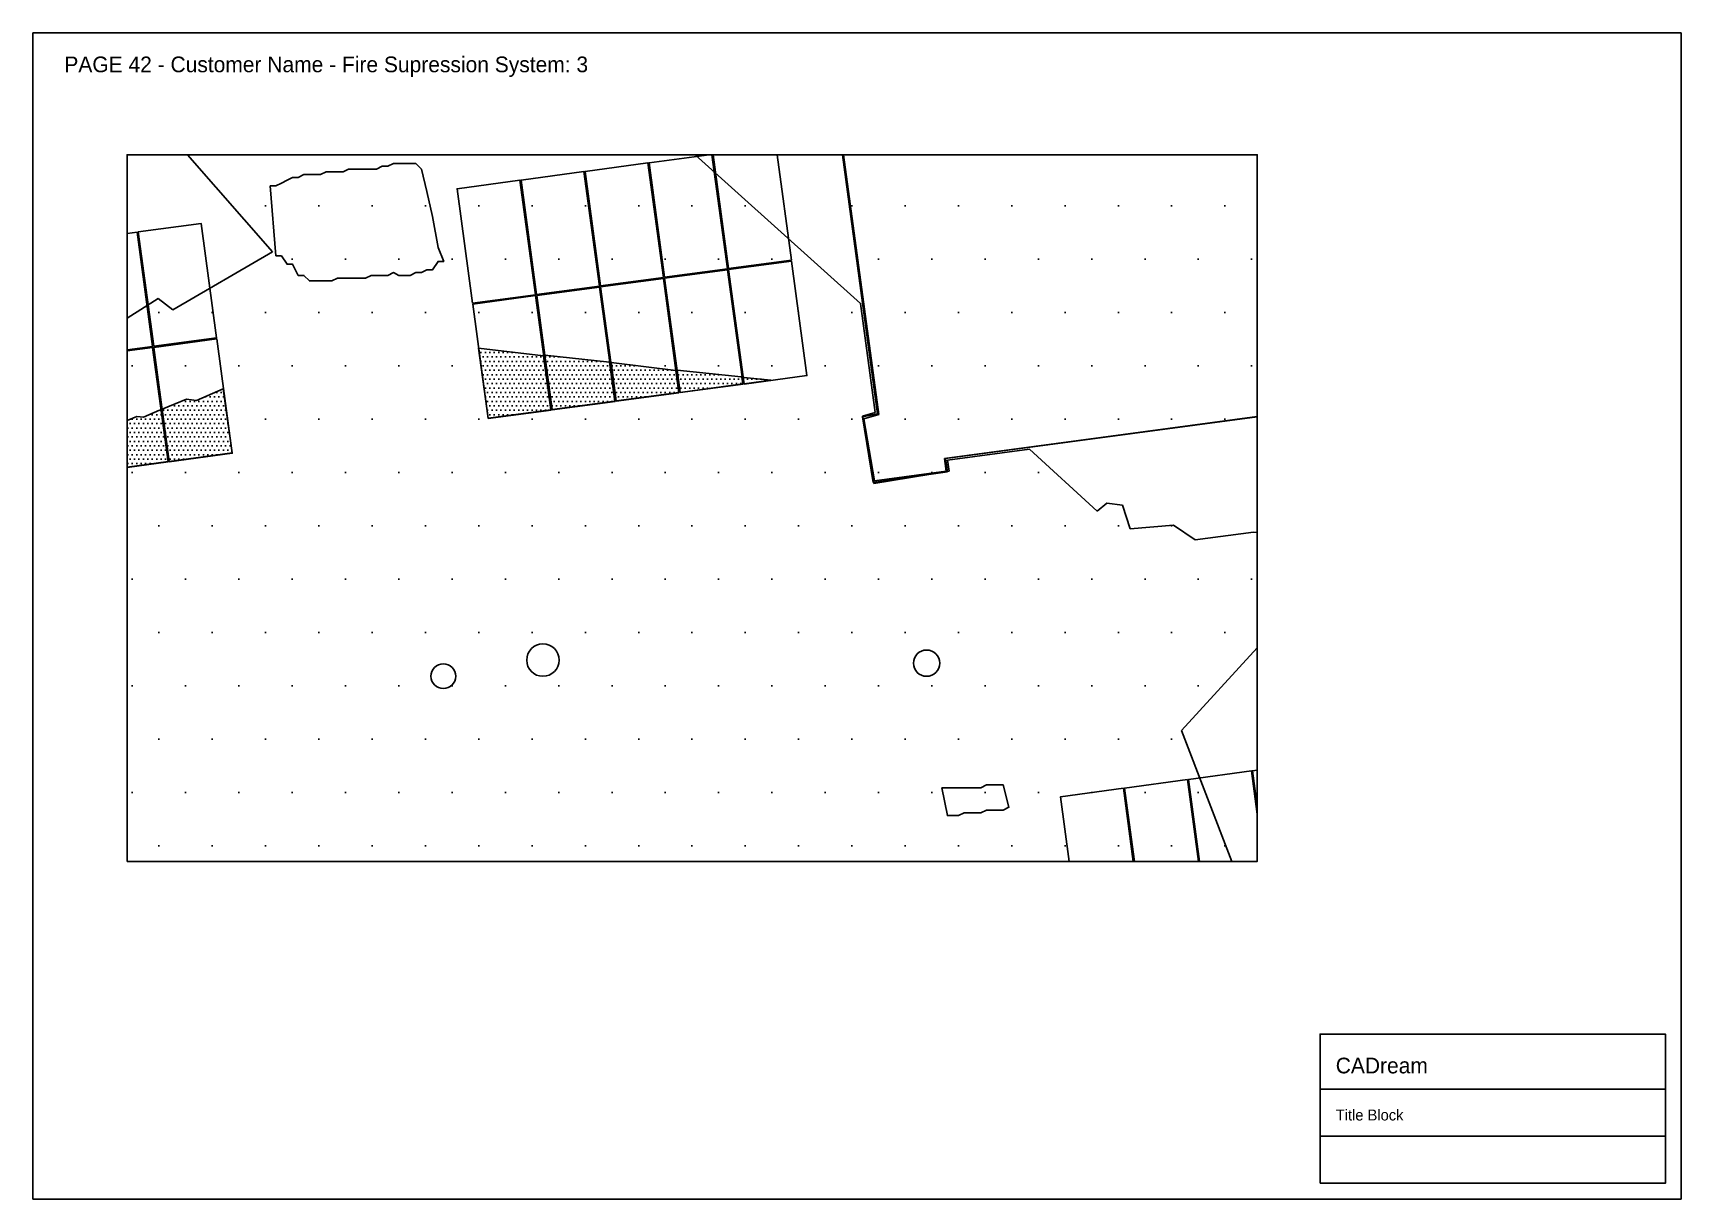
# Paper-space layout 'Layout1' of a CAD drawing. Header units: metres, sheet in millimetres. Extents: x 0 to 420, y 0 to 297.
# The model-space entities are those that its viewports show. They can reach past a viewport. Long polylines and large blocks are cut down to what shows.
import ezdxf

# ---------------------------------------------------------------- set-up
doc = ezdxf.new("R2010")
doc.units = ezdxf.units.M
doc.linetypes.add('DASHED', pattern=[1.524, 1.27, -0.254])
for name, color, linetype in [('Module', 7, 'ByLayer'), ('Obstruction', 7, 'ByLayer'), ('Ridge Line', 7, 'ByLayer'), ('Shading', 8, 'DASHED'), ('SHEET_BORDER', 8, 'Continuous'), ('SHEET_TEXT', 5, 'Continuous'), ('SHEET_TITLEBLOCK', 7, 'Continuous'), ('SHEET_VIEWPORT_FRAME', 6, 'Continuous')]:
    doc.layers.add(name, color=color, linetype=linetype)

# ---------------------------------------------------------------- blocks, each defined once
blk = doc.blocks.new('CADREAM_TITLEBLOCK_TEMPLATE_V1')
at = {"layer": 'SHEET_TITLEBLOCK'}
for p, q in [((0, 24), (88, 24)), ((0, 12), (88, 12))]:
    blk.add_line(p, q, dxfattribs=at)
blk.add_lwpolyline([(0, 0), (88, 0), (88, 38), (0, 38)], close=True, dxfattribs=at)
for s, height, p in [('CADream', 4, (4, 28)), ('Title Block', 2.8, (4, 16))]:
    blk.add_text(s, height=height, dxfattribs=at).set_placement(p)
blk = doc.blocks.new('*U1')
at = {"layer": 'Ridge Line', "color": 30}
for p, q in [((1890, 18192, 10), (-5570, 73145, 10)), ((1890, 18192, 13960), (-5570, 73145, 14444)), ((47169, 23301, 10), (3104, 17394, 10)), ((47169, 23301, 13948), (3104, 17394, 13952)), ((1621, 18137, 10), (1890, 18192, 10)), ((1621, 18137, 13960), (1890, 18192, 13960)), ((1810, 16965, 10), (1621, 18137, 10)), ((1810, 16965, 13950), (1621, 18137, 13960)), ((3104, 17394, 10), (3140, 17158, 10)), ((3104, 17394, 13952), (3140, 17158, 13950)), ((3140, 17158, 10), (1810, 16965, 10)), ((3140, 17158, 13950), (1810, 16965, 13950))]:
    blk.add_line(p, q, dxfattribs=at)
at = {"flags": 1}
for tag in ['unit_id', 'unit_name']:
    blk.add_attdef(tag, (0, 0), '', height=2.5, dxfattribs=at)
blk = doc.blocks.new('*U6')
at = {"layer": 'Module', "color": 0}
blk.add_polyline3d([(0, 0, 0), (112.4, 15.2, 0), (84.7, 219.6, 119.1), (-27.6, 204.4, 119.1)], close=True, dxfattribs=at)
at = {"flags": 1}
for tag in ['vmpo', 'voco', 'silicon-material', 'theme', 'company-name', 'id', 'panel-length', 'panel-width', 'panel-height', 'mounting-hole-spacing1', 'mounting-hole-spacing2', 'userid', 'impo', 'isco', 'module-material', 'note', 'name', 'pmax']:
    blk.add_attdef(tag, (0, 0), '', height=2.5, dxfattribs=at)
blk = doc.blocks.new('*U7')
at = {"layer": 'Module', "color": 152}
for p in [(-77.5, 2078.7, 1567), (-191.9, 2063.2, 1567), (-420.6, 2032.3, 1567), (-306.3, 2047.7, 1567), (-535, 2016.8, 1567), (-1104.8, 1939.8, 1567), (-1219.2, 1924.3, 1567), (-49.7, 1872.5, 1446.9), (-164, 1857.1, 1446.9), (-392.7, 1826.1, 1446.9), (-278.4, 1841.6, 1446.9), (-507.1, 1810.7, 1446.9), (-1076.9, 1733.6, 1446.9), (-1191.3, 1718.2, 1446.9), (772.2, 961.9, 1556.3), (886.5, 977.3, 1556.3), (543.4, 930.9, 1556.3), (657.8, 946.4, 1556.3)]:
    blk.add_blockref('*U6', p, dxfattribs=at)
at = {"flags": 1}
for tag in ['tilt', 'azimuth', 'align', 'array-mode', 'offset-x', 'offset-y', 'mode', 'panel-x', 'panel-y', 'panel-per-row', 'bracket-type', 'bracket-value', 'row-per-array']:
    blk.add_attdef(tag, (0, 0), '', height=2.5, dxfattribs=at)
blk = doc.blocks.new('*U48')
at = {"layer": 'Obstruction', "color": 1}
blk.add_polyline3d([(3036, 11515, 14679), (3136, 11515, 14679), (3236, 11515, 14679), (3336, 11515, 14679), (3436, 11515, 14679), (3536, 11515, 14679), (3636, 11515, 14679), (3736, 11515, 14679), (3836, 11565, 14679), (3936, 11565, 14679), (4036, 11565, 14679), (4136, 11565, 14679), (4136, 11565, 14679), (4236, 11165, 14679), (4236, 11165, 14679), (4136, 11115, 14679), (4036, 11115, 14679), (3936, 11115, 14679), (3836, 11115, 14679), (3736, 11065, 14679), (3636, 11065, 14679), (3536, 11065, 14679), (3436, 11065, 14679), (3336, 11015, 14679), (3236, 11015, 14679), (3136, 11015, 14679), (3136, 11015, 14679)], close=True, dxfattribs=at)
at = {"flags": 1}
for tag in ['height', 'shape']:
    blk.add_attdef(tag, (0, 0), '', height=2.5, dxfattribs=at)
blk = doc.blocks.new('*U74')
at = {"layer": 'Obstruction', "color": 1}
blk.add_polyline3d([(-8964, 22265, 15829), (-8864, 22265, 15829), (-8764, 22315, 15829), (-8664, 22365, 15829), (-8564, 22415, 15829), (-8464, 22415, 15829), (-8364, 22465, 15829), (-8264, 22465, 15829), (-8164, 22465, 15829), (-8064, 22465, 15829), (-7964, 22515, 15829), (-7864, 22515, 15829), (-7764, 22515, 15829), (-7664, 22515, 15829), (-7564, 22565, 15829), (-7464, 22565, 15829), (-7364, 22565, 15829), (-7264, 22565, 15829), (-7164, 22565, 15829), (-7064, 22565, 15829), (-6964, 22615, 15829), (-6864, 22615, 15829), (-6764, 22665, 15829), (-6664, 22665, 15829), (-6564, 22665, 15829), (-6464, 22665, 15829), (-6364, 22665, 15829), (-6264, 22565, 15829), (-6164, 22165, 15829), (-6064, 21715, 15829), (-5964, 21165, 15829), (-5964, 21165, 15829), (-5864, 20915, 15829), (-5864, 20915, 15829), (-5964, 20915, 15829), (-6064, 20765, 15829), (-6164, 20765, 15829), (-6264, 20715, 15829), (-6364, 20715, 15829), (-6464, 20665, 15829), (-6564, 20665, 15829), (-6664, 20665, 15829), (-6764, 20715, 15829), (-6864, 20665, 15829), (-6964, 20665, 15829), (-7064, 20665, 15829), (-7164, 20665, 15829), (-7264, 20615, 15829), (-7364, 20615, 15829), (-7464, 20615, 15829), (-7564, 20615, 15829), (-7664, 20615, 15829), (-7764, 20615, 15829), (-7864, 20565, 15829), (-7964, 20565, 15829), (-8064, 20565, 15829), (-8164, 20565, 15829), (-8264, 20565, 15829), (-8364, 20665, 15829), (-8464, 20665, 15829), (-8564, 20865, 15829), (-8664, 20865, 15829), (-8764, 21015, 15829), (-8864, 21015, 15829), (-8864, 21015, 15829)], close=True, dxfattribs=at)
at = {"flags": 1}
for tag in ['height', 'shape']:
    blk.add_attdef(tag, (0, 0), '', height=2.5, dxfattribs=at)
blk = doc.blocks.new('*U170')
at = {"layer": 'Obstruction', "color": 1}
blk.add_polyline3d([(3036, 11515, 14679), (3136, 11515, 14679), (3236, 11515, 14679), (3336, 11515, 14679), (3436, 11515, 14679), (3536, 11515, 14679), (3636, 11515, 14679), (3736, 11515, 14679), (3836, 11565, 14679), (3936, 11565, 14679), (4036, 11565, 14679), (4136, 11565, 14679), (4136, 11565, 14679), (4236, 11165, 14679), (4236, 11165, 14679), (4136, 11115, 14679), (4036, 11115, 14679), (3936, 11115, 14679), (3836, 11115, 14679), (3736, 11065, 14679), (3636, 11065, 14679), (3536, 11065, 14679), (3436, 11065, 14679), (3336, 11015, 14679), (3236, 11015, 14679), (3136, 11015, 14679), (3136, 11015, 14679)], close=True, dxfattribs=at)
at = {"flags": 1}
for tag in ['height', 'shape']:
    blk.add_attdef(tag, (0, 0), '', height=2.5, dxfattribs=at)
blk = doc.blocks.new('*U196')
at = {"layer": 'Obstruction', "color": 1}
blk.add_polyline3d([(-8964, 22265, 15829), (-8864, 22265, 15829), (-8764, 22315, 15829), (-8664, 22365, 15829), (-8564, 22415, 15829), (-8464, 22415, 15829), (-8364, 22465, 15829), (-8264, 22465, 15829), (-8164, 22465, 15829), (-8064, 22465, 15829), (-7964, 22515, 15829), (-7864, 22515, 15829), (-7764, 22515, 15829), (-7664, 22515, 15829), (-7564, 22565, 15829), (-7464, 22565, 15829), (-7364, 22565, 15829), (-7264, 22565, 15829), (-7164, 22565, 15829), (-7064, 22565, 15829), (-6964, 22615, 15829), (-6864, 22615, 15829), (-6764, 22665, 15829), (-6664, 22665, 15829), (-6564, 22665, 15829), (-6464, 22665, 15829), (-6364, 22665, 15829), (-6264, 22565, 15829), (-6164, 22165, 15829), (-6064, 21715, 15829), (-5964, 21165, 15829), (-5964, 21165, 15829), (-5864, 20915, 15829), (-5864, 20915, 15829), (-5964, 20915, 15829), (-6064, 20765, 15829), (-6164, 20765, 15829), (-6264, 20715, 15829), (-6364, 20715, 15829), (-6464, 20665, 15829), (-6564, 20665, 15829), (-6664, 20665, 15829), (-6764, 20715, 15829), (-6864, 20665, 15829), (-6964, 20665, 15829), (-7064, 20665, 15829), (-7164, 20665, 15829), (-7264, 20615, 15829), (-7364, 20615, 15829), (-7464, 20615, 15829), (-7564, 20615, 15829), (-7664, 20615, 15829), (-7764, 20615, 15829), (-7864, 20565, 15829), (-7964, 20565, 15829), (-8064, 20565, 15829), (-8164, 20565, 15829), (-8264, 20565, 15829), (-8364, 20665, 15829), (-8464, 20665, 15829), (-8564, 20865, 15829), (-8664, 20865, 15829), (-8764, 21015, 15829), (-8864, 21015, 15829), (-8864, 21015, 15829)], close=True, dxfattribs=at)
at = {"flags": 1}
for tag in ['height', 'shape']:
    blk.add_attdef(tag, (0, 0), '', height=2.5, dxfattribs=at)
blk = doc.blocks.new('*U287')
at = {"layer": 'Obstruction', "color": 1}
blk.add_circle((2765, 13739, 14365), 235, dxfattribs=at)
at = {"flags": 1}
for tag in ['height', 'shape', 'radius']:
    blk.add_attdef(tag, (0, 0), '', height=2.5, dxfattribs=at)
blk = doc.blocks.new('*U288')
at = {"layer": 'Obstruction', "color": 1}
blk.add_circle((-4092, 13794, 14366), 290, dxfattribs=at)
at = {"flags": 1}
for tag in ['height', 'shape', 'radius']:
    blk.add_attdef(tag, (0, 0), '', height=2.5, dxfattribs=at)
blk = doc.blocks.new('*U289')
at = {"layer": 'Obstruction', "color": 1}
blk.add_circle((-5871, 13506, 14305), 221, dxfattribs=at)
at = {"flags": 1}
for tag in ['height', 'shape', 'radius']:
    blk.add_attdef(tag, (0, 0), '', height=2.5, dxfattribs=at)
blk = doc.blocks.new('*U291')
at = {"layer": 'Obstruction', "color": 1}
blk.add_polyline3d([(-12664, 22915, 14100), (-8978, 23498, 14100), (-9166, 24685, 14100), (-13104, 24247, 14100)], close=True, dxfattribs=at)
at = {"flags": 1}
for tag in ['height', 'shape']:
    blk.add_attdef(tag, (0, 0), '', height=2.5, dxfattribs=at)

msp = doc.modelspace()

# ---------------------------------------------------------------- hatches: boundary and pattern name
at = {"layer": 'Shading'}
h = msp.add_hatch(dxfattribs=at)
h.set_pattern_fill('DOTS', scale=600)
h.paths.add_polyline_path([(-5720, 74000), (-5871, 73940), (-5801, 73127), (-5567, 73158), (1910, 18179), (1642, 18104), (1832, 16993), (3116, 17166), (3085, 17396), (47175, 23290), (47240, 23103), (48212, 23234), (40580, 79955), (-5562, 73708), (-5603, 74015), (-5720, 74000)])
h = msp.add_hatch(dxfattribs=at)
h.set_pattern_fill('DOTS', scale=600)
h.paths.add_polyline_path([(-22594, 24744), (-22483, 24798), (-22424, 24648), (-22236, 24713), (-22215, 24557), (-22033, 24661), (-22007, 24466), (-21864, 24565), (-21337, 24438), (-20639, 24493), (-19972, 24781), (-19885, 24714), (-18016, 25680), (-16874, 18976), (-16050, 18969), (-15829, 19078), (-15687, 18899), (-15098, 19177), (-14912, 18964), (-14405, 19271), (-14132, 18990), (-13740, 19281), (-13532, 19191), (-12958, 19585), (-12634, 19510), (-12027, 19949), (-11693, 19796), (-10970, 20251), (-10708, 20049), (-8927, 21083), (-10783, 23210), (-14979, 22642), (-19358, 27481), (-19586, 28878), (-17381, 29097), (-17103, 28778), (-16669, 28757), (-16396, 28477), (-16083, 28479), (-15979, 28295), (-15578, 28231), (-15475, 28046), (-14043, 27606), (-13928, 27621), (-13960, 27855), (-12969, 28068), (-13336, 29327), (-12946, 29340), (-11988, 29509), (-14200, 31946), (-15745, 31776), (-16272, 31903), (-21076, 37279), (-21244, 37653), (-21280, 39075), (-19317, 39341), (-18960, 39310), (-18697, 39108), (-18317, 39199), (-18104, 39069), (-17400, 39085), (-17073, 38693), (-16567, 38722), (-16322, 38359), (-15893, 38377), (-15697, 38086), (-15346, 38094), (-15193, 37838), (-14628, 37716), (-13781, 37830), (-13659, 38085), (-13269, 38098), (-13075, 38402), (-12641, 38381), (-12413, 38729), (-11979, 38709), (-11565, 39122), (-9365, 39380), (-9059, 39144), (-8679, 39235), (-8443, 39227), (-8389, 39115), (-7647, 39136), (-7412, 37979), (-9934, 35179), (-9389, 35213), (-9214, 34206), (-8692, 34118), (-8633, 33968), (-8055, 34046), (-7118, 34649), (-6805, 34651), (-6418, 34981), (-6028, 34994), (-5608, 35368), (-2177, 35793), (-1970, 35425), (-1812, 34257), (-1676, 34117), (-1803, 33901), (-6808, 28307), (-8150, 28086), (-8129, 27930), (-8976, 26944), (-8339, 26871), (-7912, 26612), (-7681, 26643), (-7583, 26498), (-6912, 26470), (-6158, 26691), (-5474, 27140), (-4059, 27688), (-3965, 27860), (-3557, 28034), (-1555, 28305), (-1188, 28196), (-769, 26548), (-3119, 23930), (-2827, 24089), (-2521, 23853), (1585, 20166), (1848, 18219), (1622, 18149), (1824, 16948), (3166, 17169), (3140, 17364), (4603, 17562), (5811, 16456), (5987, 16599), (6267, 16558), (6402, 16140), (7177, 16205), (7566, 15941), (8605, 16081), (9006, 16017), (9159, 15760), (9268, 14664), (7321, 12538), (9438, 7036), (9651, 6906), (10063, 5891), (11976, 7974), (10747, 9235), (10782, 9557), (10975, 9583), (11890, 9191), (12203, 9194), (12936, 9571), (13129, 9597), (13265, 9457), (13048, 9031), (12496, 8480), (12748, 8356), (13263, 7157), (10398, 3994), (10358, 3711), (4192, -3150), (4295, -3334), (4531, -3342), (4629, -3487), (4866, -3495), (4925, -3645), (5118, -3619), (5216, -3765), (5830, -3959), (7097, -3470), (7268, -3289), (7938, -3317), (8698, -3135), (9026, -5271), (4758, -5888), (4976, -8079), (2853, -5710), (2660, -4864), (1670, -5949), (2142, -5965), (2660, -5736), (2918, -5899), (2899, -6338), (2251, -7060), (1772, -7284), (1056, -6627), (-1156, -9107), (-1224, -9473), (-1833, -10190), (-2081, -10382), (-2246, -10325), (-4143, -12525), (-4374, -12556), (-4911, -13223), (-5093, -13327), (-5224, -13226), (-5644, -12728), (-3659, -11468), (-3564, -11297), (-8627, -246), (-16515, 8796), (-19079, 7180), (-21224, 22154), (-22090, 21600), (-22594, 24744)])
h = msp.add_hatch(dxfattribs=at)
h.set_pattern_fill('DOTS', color=1, scale=50)
h.paths.add_polyline_path([(-5241, 19364), (-5072, 18112), (-3949, 18264), (-4080, 19227), (-5241, 19364)])
h = msp.add_hatch(dxfattribs=at)
h.set_pattern_fill('DOTS', color=1, scale=50)
h.paths.add_polyline_path([(-4059, 19241), (-3927, 18267), (-2805, 18419), (-2899, 19114), (-4059, 19241)])
h = msp.add_hatch(dxfattribs=at)
h.set_pattern_fill('DOTS', color=1, scale=50)
h.paths.add_polyline_path([(-2875, 19107), (-2782, 18422), (-1663, 18573), (-1716, 18969), (-2875, 19107)])
h = msp.add_hatch(dxfattribs=at)
h.set_pattern_fill('DOTS', color=1, scale=50)
h.paths.add_polyline_path([(-1694, 18972), (-1640, 18576), (-518, 18728), (-534, 18846), (-549, 18854), (-1694, 18972)])
h = msp.add_hatch(dxfattribs=at)
h.set_pattern_fill('DOTS', color=1, scale=50)
h.paths.add_polyline_path([(-9804, 18638), (-10284, 18432), (-10459, 18452), (-10894, 18273), (-10769, 17342), (-9646, 17494), (-9804, 18638)])
h = msp.add_hatch(dxfattribs=at)
h.set_pattern_fill('DOTS', color=1, scale=50)
h.paths.add_polyline_path([(-511, 18849), (-495, 18731), (-16, 18796), (-502, 18839), (-511, 18849)])
h = msp.add_hatch(dxfattribs=at)
h.set_pattern_fill('DOTS', color=1, scale=50)
h.paths.add_polyline_path([(-10946, 18255), (-11228, 18130), (-11349, 18146), (-11837, 17939), (-12019, 17968), (-11913, 17187), (-10791, 17339), (-10914, 18249), (-10946, 18255)])

# ---------------------------------------------------------------- linework, layer by layer
at = {"layer": 'Shading', "linetype": 'DASHED'}
msp.add_polyline3d([(-5720, 74000, 11), (-5871, 73940, 11), (-5801, 73127, 11), (-5567, 73158, 11), (1910, 18179, 11), (1642, 18104, 11), (1832, 16993, 11), (3116, 17166, 11), (3085, 17396, 11), (47175, 23290, 11), (47240, 23103, 11), (48212, 23234, 11), (40580, 79955, 11), (-5562, 73708, 11), (-5603, 74015, 11), (-5720, 74000, 11)], close=True, dxfattribs=at)
for points in [[(-11693, 19796, 13992), (-10970, 20251, 13995), (-10708, 20049, 13993), (-8927, 21083, 14000), (-10783, 23210, 14020)], [(-2521, 23853, 14015), (1585, 20166, 13978), (1848, 18219, 13961), (1622, 18149, 13961), (1824, 16948, 13950), (3166, 17169, 13951), (3140, 17364, 13952), (4603, 17562, 13952), (5811, 16456, 13941), (5987, 16599, 13942), (6267, 16558, 13941), (6402, 16140, 13938), (7177, 16205, 13937), (7566, 15941, 13934), (8605, 16081, 13934), (9006, 16017, 13933)], [(9268, 14664, 13921), (7321, 12538, 13905), (9438, 7036, 13855)]]:
    msp.add_polyline3d(points, dxfattribs=at)
at = {"layer": 'Shading', "color": 1, "linetype": 'DASHED'}
for points in [[(-5241, 19364, 15203), (-5072, 18112, 14473), (-3949, 18264, 14473), (-4080, 19227, 15035), (-5241, 19364, 15203)], [(-4059, 19241, 15041), (-3927, 18267, 14473), (-2805, 18419, 14473), (-2899, 19114, 14879), (-4059, 19241, 15041)], [(-2875, 19107, 14873), (-2782, 18422, 14473), (-1663, 18573, 14473), (-1716, 18969, 14704), (-2875, 19107, 14873)], [(-1694, 18972, 14704), (-1640, 18576, 14473), (-518, 18728, 14473), (-534, 18846, 14542), (-549, 18854, 14548), (-1694, 18972, 14704)], [(-9804, 18638, 15140), (-10284, 18432, 15059), (-10459, 18452, 15084), (-10894, 18273, 15016), (-10769, 17342, 14473), (-9646, 17494, 14473), (-9804, 18638, 15140)], [(-511, 18849, 14542), (-495, 18731, 14473), (-16, 18796, 14473), (-502, 18839, 14536), (-511, 18849, 14542)], [(-10946, 18255, 15009), (-11228, 18130, 14959), (-11349, 18146, 14978), (-11837, 17939, 14897), (-12019, 17968, 14928), (-11913, 17187, 14473), (-10791, 17339, 14473), (-10914, 18249, 15003), (-10946, 18255, 15009)]]:
    msp.add_polyline3d(points, close=True, dxfattribs=at)

# ---------------------------------------------------------------- block references
at = {"layer": 'Module', "xscale": 10, "yscale": 10, "zscale": 10}
msp.add_blockref('*U7', (0, 0), dxfattribs=at)
at = {"layer": 'Obstruction'}
for name in ['*U291', '*U74', '*U196', '*U288', '*U287', '*U289', '*U48', '*U170']:
    msp.add_blockref(name, (0, 0), dxfattribs=at)
at = {"layer": 'Ridge Line'}
msp.add_blockref('*U1', (0, 0), dxfattribs=at)

psp = doc.layouts.get("Layout1")

# ---------------------------------------------------------------- linework, layer by layer
at = {"layer": 'SHEET_BORDER'}
psp.add_lwpolyline([(0, 0), (420, 0), (420, 297), (0, 297)], close=True, dxfattribs=at)
at = {"layer": 'SHEET_VIEWPORT_FRAME'}
psp.add_lwpolyline([(24, 86), (312, 86), (312, 266), (24, 266)], close=True, dxfattribs=at)

# ---------------------------------------------------------------- block references
at = {"layer": 'SHEET_TITLEBLOCK'}
psp.add_blockref('CADREAM_TITLEBLOCK_TEMPLATE_V1', (328, 4), dxfattribs=at)

# ---------------------------------------------------------------- texts
at = {"layer": 'SHEET_TEXT'}
psp.add_text('PAGE 42 - Customer Name - Fire Supression System: 3', height=4, dxfattribs=at).set_placement((8, 287))

# ---------------------------------------------------------------- viewports
at = {"layer": 'SHEET_VIEWPORT_FRAME'}
psp.add_viewport(center=(168, 176), size=(288, 180), view_center_point=(-1424.07, 16509.77), view_height=12622.6169, dxfattribs=at)

doc.saveas('drawing.dxf')
